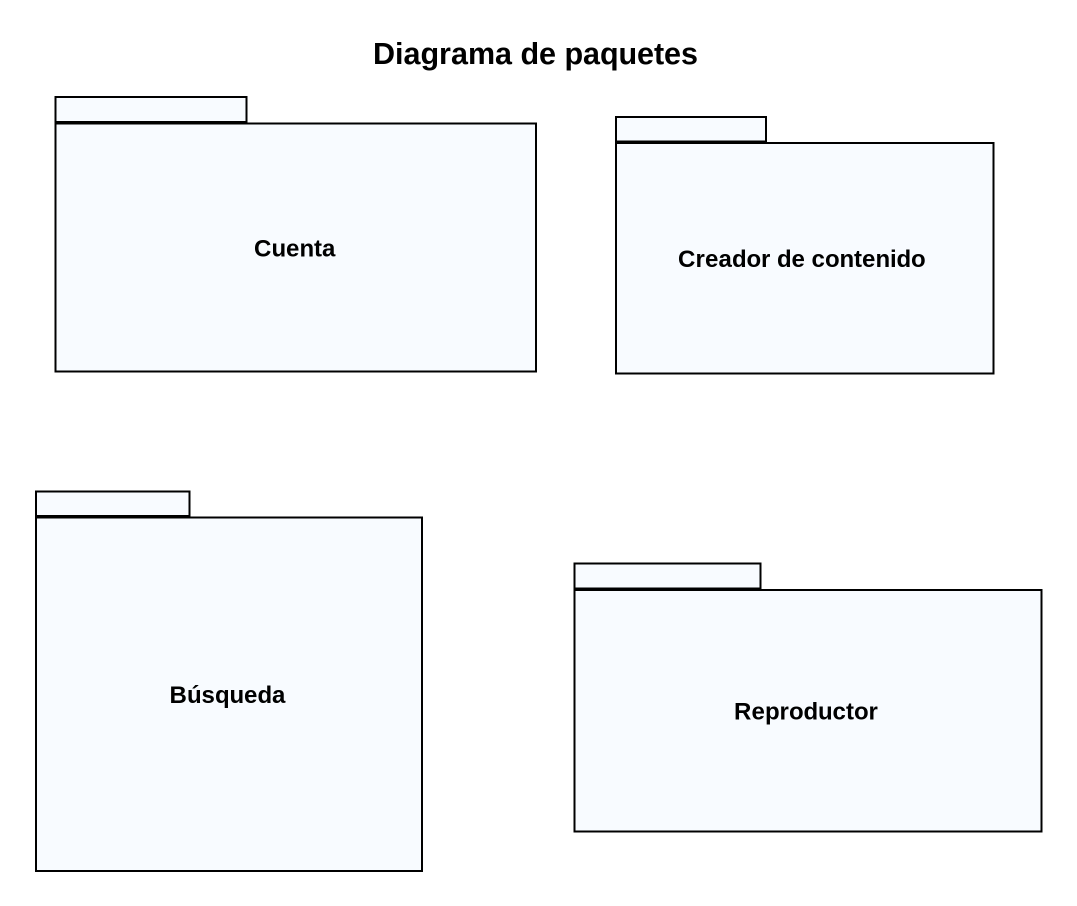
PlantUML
@startuml
title Diagrama de paquetes
package Cuenta {
}
package "Creador de contenido" as Creador_de_contenido {
}
package Búsqueda {
}
package Reproductor {
}
@enduml
